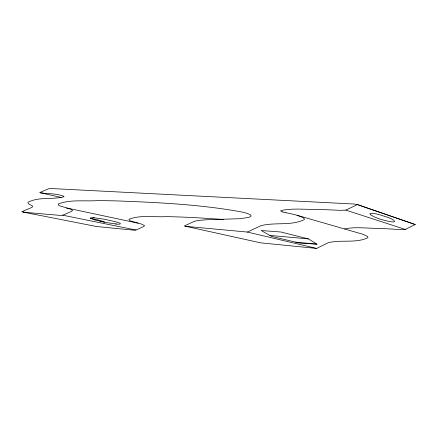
<?xml version="1.0" encoding="UTF-8"?>
<svg xmlns="http://www.w3.org/2000/svg" width="437" height="437" viewBox="0 0 437 437"><rect width="100%" height="100%" fill="white"/><g stroke="black" fill="none" stroke-linecap="round" stroke-linejoin="round"><path stroke-width="0.66" d="M357.111 204.483L415.139 224.514L357.111 204.483L354.096 204.03L52.456 188.593A25.499 2.698 8.8 0 0 50.643 188.593L48.633 188.779L39.723 192.586L61.256 197.491M344.591 228.939C355.483 226.59 367.004 228.442 378.087 228.349A134.143 13.361 6.5 0 1 393.371 229.152L396.479 229.349A24.335 2.819 6.8 0 0 399.56 229.512L405.197 229.48L415.101 224.547M40.177 192.766C48.059 193.962 56.471 193.351 63.939 196.333L63.917 196.737C52.353 199.933 38.937 196.481 28.088 202.244L27.935 202.812C27.821 204.937 34.851 205.297 32.016 207.335L21.861 211.732L25.412 212.398L59.508 215.337A21.675 1.808 8.8 0 0 61.349 215.354L62.764 215.201L71.706 211.333L72.531 210.41L70.521 209.11L59.765 205.887L58.487 205.111L58.165 204.03C70.319 199.239 84.428 201.506 97.309 200.632A306.621 26.515 7.3 0 1 117.247 200.927C158.484 202.457 199.917 204.467 240.596 211.748A22.183 2.458 7.8 0 1 247.26 213.447L250.308 214.742L251.166 215.965L249.642 217.058L247.97 217.55L239.531 218.708L206.543 219.767L198.098 220.45L194.399 221.313L184.31 225.973L260.578 242.841L316.634 248.418L328.307 242.699C341.242 239.416 355.876 243.567 367.987 237.673L367.468 236.395L362.967 234.276L297.073 215.283A34.141 3.9 7.6 0 0 285.918 212.715M282.723 211.978L280.964 211.29L280.751 210.661C292.419 207.946 304.829 209.64 316.749 209.405A176.33 18.895 6.6 0 1 333.054 210.011L336.37 210.17A32.83 4.255 7.1 0 0 340.483 210.317L345.754 210.159L357.237 204.669M185.201 226.306L247.375 232.058L260.916 225.694C275.059 221.996 290.993 226.087 304.305 219.636L304.414 218.964L302.988 217.539L297.073 215.283M22.839 212.049L96.506 226.513L133.329 230.13A16.327 1.311 8.4 0 0 134.64 230.152L135.994 230.026L143.893 226.47L144.5 225.601L141.55 224.099L130.92 221.073L129.478 220.303L128.915 219.259C140.567 214.731 154.256 217.336 166.617 216.637A236.504 19.856 7.3 0 1 196.639 217.741L223.536 219.456M316.978 244.157L299.673 243.109L271.546 236.401L261.173 230.523L280.805 231.992L308.385 238.892L316.978 244.157L295.554 242.131M115.712 223.957C118.782 224.552 123.605 224.143 117.608 222.367A33.633 2.797 8.6 0 0 114.614 221.504L103.307 219.052L93.431 217.692M269.804 235.417L308.385 238.892M116.395 224.023L106.95 222.646L96.812 220.456A34.13 2.917 8.4 0 1 93.278 219.456L90.126 217.97L92.737 217.653A8.057 0.688 8.5 0 1 94.119 217.752M90.279 218.2L98.56 220.057A32.098 2.638 8.6 0 1 101.559 220.903L103.908 221.772A23.986 1.977 8.6 0 1 104.585 222.198M62.764 215.201L135.994 230.026M100.346 221.302L103.848 222.018M66.522 207.963L138.043 223.17M247.375 232.058L316.634 248.418M345.886 210.121L405.312 229.441M285.94 212.715A10.166 1.207 7.4 0 1 282.706 211.978M369.992 213.862L370.647 214.846L373.438 216.446A95.119 11.881 6.1 0 0 377.262 218.047C378.098 218.97 401.658 225.377 392.481 219.423A82.555 9.964 7.2 0 0 386.133 216.768C380.993 215.43 375.23 212.562 369.992 213.862"/></g></svg>
